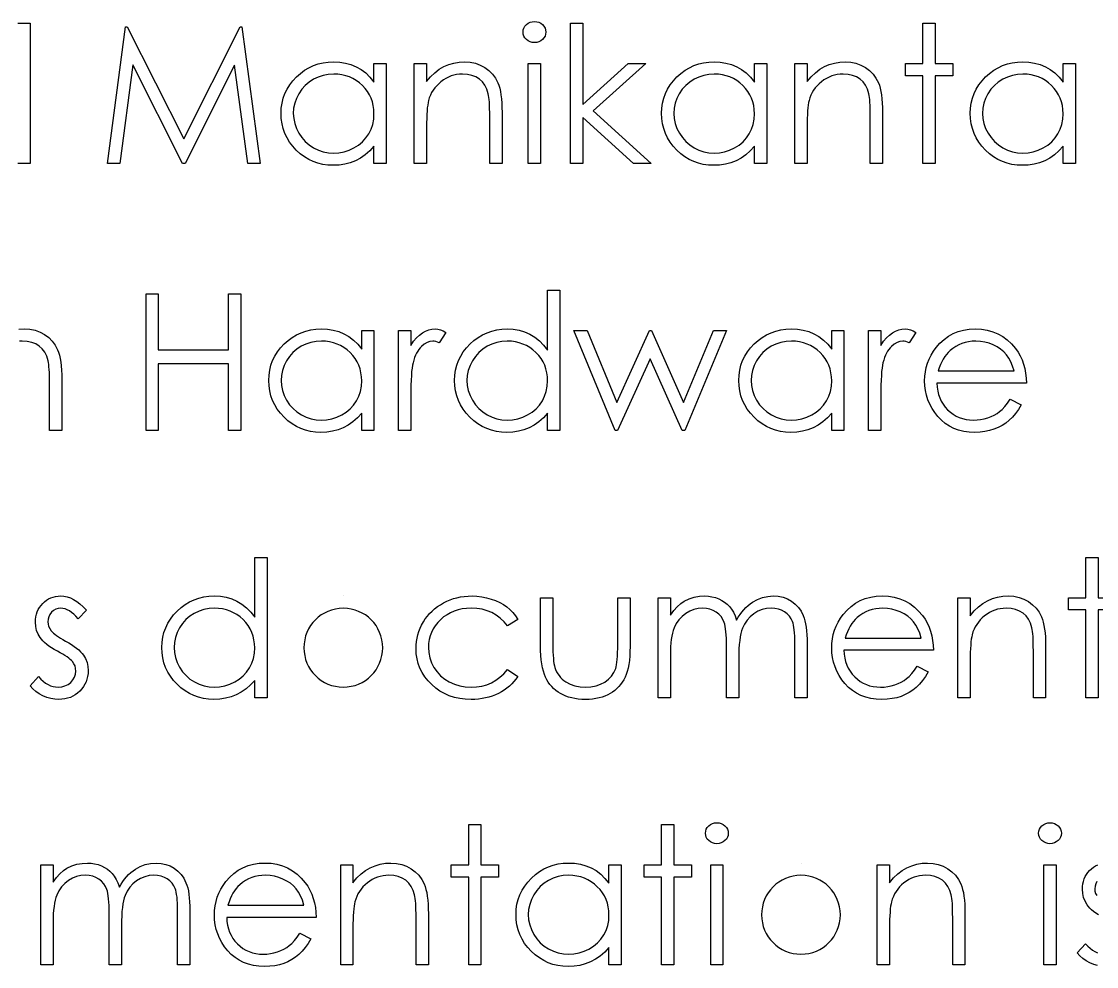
# Model space of a CAD drawing. Header units: millimetres. Extents: x -27 to 266, y -7 to 117.
# Drawn here: x 56.01 to 83.51, y 92.97 to 117.15 of the extents above; entities that cross this region are included whole.
import ezdxf

# ---------------------------------------------------------------- set-up
doc = ezdxf.new("R2010")
doc.units = ezdxf.units.MM

msp = doc.modelspace()

# ---------------------------------------------------------------- linework, layer by layer
at = {"color": 7, "linetype": 'Continuous'}
for p, q in [((64.241, 102.451), (64.241, 102.451)), ((75.953, 95.617), (75.953, 95.617))]:
    msp.add_line(p, q, dxfattribs=at)
at = {"color": 7, "linetype": 'Continuous', "flags": 128}
for points in [[(56.23, 117.105), (56.23, 113.515), (56.23, 113.515), (55.916, 113.515)], [(55.916, 117.105), (56.23, 117.105)], [(58.205, 113.515), (58.667, 117.015), (58.667, 117.015), (58.712, 117.015), (58.712, 117.015), (60.157, 114.143), (60.157, 114.143), (61.598, 117.015), (61.598, 117.015), (61.644, 117.015), (61.644, 117.015), (62.109, 113.515), (62.109, 113.515), (61.793, 113.515), (61.793, 113.515), (61.458, 116.033), (61.458, 116.033), (60.194, 113.515), (60.194, 113.515), (60.124, 113.515), (60.124, 113.515), (58.855, 116.039), (58.855, 116.039), (58.521, 113.515), (58.521, 113.515), (58.205, 113.515)], [(69.13, 117.149), (69.188, 117.145), (69.242, 117.13), (69.292, 117.105), (69.336, 117.07), (69.374, 117.029), (69.401, 116.983), (69.417, 116.933), (69.423, 116.879), (69.423, 116.879), (69.417, 116.826), (69.401, 116.777), (69.374, 116.732), (69.336, 116.69), (69.292, 116.656), (69.242, 116.631), (69.188, 116.616), (69.13, 116.611), (69.13, 116.611), (69.072, 116.616), (69.019, 116.631), (68.97, 116.656), (68.925, 116.69), (68.888, 116.732), (68.861, 116.777), (68.845, 116.826), (68.839, 116.879), (68.839, 116.879), (68.845, 116.933), (68.861, 116.983), (68.888, 117.029), (68.925, 117.07), (68.97, 117.105), (69.019, 117.13), (69.072, 117.145), (69.13, 117.149)], [(70.051, 117.105), (70.365, 117.105), (70.365, 117.105), (70.365, 115.029), (70.365, 115.029), (71.529, 116.072), (71.529, 116.072), (71.98, 116.072), (71.98, 116.072), (70.63, 114.861), (70.63, 114.861), (72.115, 113.515), (72.115, 113.515), (71.664, 113.515), (71.664, 113.515), (70.365, 114.693), (70.365, 114.693), (70.365, 113.515), (70.365, 113.515), (70.051, 113.515), (70.051, 113.515), (70.051, 117.105)], [(79.07, 117.105), (79.384, 117.105), (79.384, 117.105), (79.384, 116.072), (79.384, 116.072), (79.833, 116.072), (79.833, 116.072), (79.833, 115.758), (79.833, 115.758), (79.384, 115.758), (79.384, 115.758), (79.384, 113.515), (79.384, 113.515), (79.07, 113.515), (79.07, 113.515), (79.07, 115.758), (79.07, 115.758), (78.621, 115.758), (78.621, 115.758), (78.621, 116.072), (78.621, 116.072), (79.07, 116.072), (79.07, 116.072), (79.07, 117.105)], [(65.339, 116.072), (65.339, 113.515), (65.339, 113.515), (65.025, 113.515), (65.025, 113.515), (65.025, 113.957), (65.025, 113.957), (64.917, 113.839), (64.802, 113.738), (64.68, 113.654), (64.553, 113.587), (64.419, 113.536), (64.279, 113.499), (64.133, 113.477), (63.981, 113.47), (63.981, 113.47), (63.845, 113.476), (63.715, 113.494), (63.589, 113.525), (63.469, 113.567), (63.354, 113.621), (63.243, 113.688), (63.138, 113.767), (63.038, 113.858), (62.946, 113.957), (62.866, 114.062), (62.8, 114.172), (62.744, 114.287), (62.702, 114.408), (62.672, 114.534), (62.653, 114.665), (62.647, 114.801), (62.647, 114.801), (62.653, 114.934), (62.672, 115.063), (62.702, 115.186), (62.746, 115.305), (62.801, 115.419), (62.869, 115.528), (62.948, 115.632), (63.041, 115.731), (63.142, 115.821), (63.249, 115.9), (63.359, 115.967), (63.476, 116.021), (63.597, 116.063), (63.723, 116.094), (63.854, 116.111), (63.99, 116.117), (63.99, 116.117), (64.147, 116.11), (64.295, 116.087), (64.436, 116.047), (64.569, 115.993), (64.695, 115.922), (64.813, 115.833), (64.923, 115.725), (65.025, 115.599), (65.025, 115.599), (65.025, 116.072), (65.025, 116.072), (65.339, 116.072)], [(66.057, 116.072), (66.371, 116.072), (66.371, 116.072), (66.371, 115.611), (66.371, 115.611), (66.474, 115.735), (66.582, 115.84), (66.696, 115.927), (66.815, 115.997), (66.939, 116.049), (67.069, 116.087), (67.204, 116.11), (67.344, 116.117), (67.344, 116.117), (67.486, 116.108), (67.619, 116.082), (67.744, 116.036), (67.861, 115.973), (67.966, 115.894), (68.057, 115.803), (68.133, 115.699), (68.194, 115.583), (68.219, 115.518), (68.241, 115.444), (68.259, 115.362), (68.274, 115.27), (68.285, 115.171), (68.294, 115.063), (68.299, 114.946), (68.301, 114.821), (68.301, 114.821), (68.301, 113.515), (68.301, 113.515), (67.987, 113.515), (67.987, 113.515), (67.987, 114.718), (67.987, 114.718), (67.986, 114.822), (67.985, 114.918), (67.982, 115.004), (67.978, 115.082), (67.972, 115.15), (67.966, 115.209), (67.958, 115.259), (67.95, 115.3), (67.95, 115.3), (67.914, 115.418), (67.864, 115.52), (67.801, 115.606), (67.725, 115.677), (67.635, 115.732), (67.532, 115.772), (67.417, 115.796), (67.29, 115.803), (67.29, 115.803), (67.214, 115.8), (67.14, 115.791), (67.068, 115.776), (66.999, 115.755), (66.931, 115.727), (66.865, 115.694), (66.801, 115.654), (66.739, 115.608), (66.681, 115.558), (66.629, 115.505), (66.581, 115.449), (66.538, 115.39), (66.501, 115.329), (66.469, 115.264), (66.441, 115.196), (66.42, 115.126), (66.42, 115.126), (66.408, 115.074), (66.399, 115.012), (66.39, 114.942), (66.383, 114.86), (66.378, 114.77), (66.374, 114.67), (66.372, 114.559), (66.371, 114.44), (66.371, 114.44), (66.371, 113.515), (66.371, 113.515), (66.057, 113.515), (66.057, 113.515), (66.057, 116.072)], [(75.076, 116.072), (75.076, 113.515), (75.076, 113.515), (74.762, 113.515), (74.762, 113.515), (74.762, 113.957), (74.762, 113.957), (74.654, 113.839), (74.539, 113.738), (74.417, 113.654), (74.29, 113.587), (74.156, 113.536), (74.016, 113.499), (73.87, 113.477), (73.718, 113.47), (73.718, 113.47), (73.582, 113.476), (73.452, 113.494), (73.326, 113.525), (73.206, 113.567), (73.091, 113.621), (72.98, 113.688), (72.875, 113.767), (72.775, 113.858), (72.683, 113.957), (72.604, 114.062), (72.537, 114.172), (72.482, 114.287), (72.439, 114.408), (72.409, 114.534), (72.39, 114.665), (72.384, 114.801), (72.384, 114.801), (72.39, 114.934), (72.409, 115.063), (72.44, 115.186), (72.483, 115.305), (72.538, 115.419), (72.606, 115.528), (72.686, 115.632), (72.778, 115.731), (72.879, 115.821), (72.986, 115.9), (73.096, 115.967), (73.213, 116.021), (73.334, 116.063), (73.46, 116.094), (73.591, 116.111), (73.728, 116.117), (73.728, 116.117), (73.884, 116.11), (74.032, 116.087), (74.173, 116.047), (74.307, 115.993), (74.432, 115.922), (74.551, 115.833), (74.66, 115.725), (74.762, 115.599), (74.762, 115.599), (74.762, 116.072), (74.762, 116.072), (75.076, 116.072)], [(75.794, 116.072), (76.109, 116.072), (76.109, 116.072), (76.109, 115.611), (76.109, 115.611), (76.212, 115.735), (76.32, 115.84), (76.433, 115.927), (76.552, 115.997), (76.676, 116.049), (76.806, 116.087), (76.941, 116.11), (77.082, 116.117), (77.082, 116.117), (77.223, 116.108), (77.357, 116.082), (77.481, 116.036), (77.598, 115.973), (77.703, 115.894), (77.794, 115.803), (77.87, 115.699), (77.931, 115.583), (77.956, 115.518), (77.978, 115.444), (77.996, 115.362), (78.011, 115.27), (78.023, 115.171), (78.031, 115.063), (78.037, 114.946), (78.038, 114.821), (78.038, 114.821), (78.038, 113.515), (78.038, 113.515), (77.724, 113.515), (77.724, 113.515), (77.724, 114.718), (77.724, 114.718), (77.723, 114.822), (77.722, 114.918), (77.719, 115.004), (77.715, 115.082), (77.709, 115.15), (77.703, 115.209), (77.695, 115.259), (77.687, 115.3), (77.687, 115.3), (77.651, 115.418), (77.601, 115.52), (77.538, 115.606), (77.462, 115.677), (77.372, 115.732), (77.27, 115.772), (77.155, 115.796), (77.027, 115.803), (77.027, 115.803), (76.951, 115.8), (76.878, 115.791), (76.805, 115.776), (76.736, 115.755), (76.668, 115.727), (76.602, 115.694), (76.538, 115.654), (76.477, 115.608), (76.418, 115.558), (76.366, 115.505), (76.318, 115.449), (76.275, 115.39), (76.238, 115.329), (76.206, 115.264), (76.179, 115.196), (76.157, 115.126), (76.157, 115.126), (76.146, 115.074), (76.136, 115.012), (76.127, 114.942), (76.12, 114.86), (76.116, 114.77), (76.111, 114.67), (76.109, 114.559), (76.109, 114.44), (76.109, 114.44), (76.109, 113.515), (76.109, 113.515), (75.794, 113.515), (75.794, 113.515), (75.794, 116.072)], [(82.974, 116.072), (82.974, 113.515), (82.974, 113.515), (82.66, 113.515), (82.66, 113.515), (82.66, 113.957), (82.66, 113.957), (82.551, 113.839), (82.437, 113.738), (82.315, 113.654), (82.187, 113.587), (82.053, 113.536), (81.914, 113.499), (81.767, 113.477), (81.615, 113.47), (81.615, 113.47), (81.48, 113.476), (81.349, 113.494), (81.224, 113.525), (81.103, 113.567), (80.988, 113.621), (80.878, 113.688), (80.772, 113.767), (80.672, 113.858), (80.58, 113.957), (80.501, 114.062), (80.434, 114.172), (80.379, 114.287), (80.336, 114.408), (80.306, 114.534), (80.288, 114.665), (80.282, 114.801), (80.282, 114.801), (80.288, 114.934), (80.306, 115.063), (80.337, 115.186), (80.38, 115.305), (80.436, 115.419), (80.503, 115.528), (80.583, 115.632), (80.676, 115.731), (80.777, 115.821), (80.883, 115.9), (80.994, 115.967), (81.11, 116.021), (81.232, 116.063), (81.358, 116.094), (81.489, 116.111), (81.625, 116.117), (81.625, 116.117), (81.781, 116.11), (81.93, 116.087), (82.071, 116.047), (82.204, 115.993), (82.33, 115.922), (82.448, 115.833), (82.557, 115.725), (82.66, 115.599), (82.66, 115.599), (82.66, 116.072), (82.66, 116.072), (82.974, 116.072)], [(63.995, 115.803), (63.857, 115.795), (63.725, 115.77), (63.599, 115.729), (63.478, 115.671), (63.366, 115.599), (63.265, 115.513), (63.177, 115.414), (63.101, 115.301), (63.04, 115.181), (62.996, 115.056), (62.969, 114.928), (62.961, 114.797), (62.961, 114.797), (62.97, 114.667), (62.996, 114.539), (63.04, 114.414), (63.102, 114.292), (63.179, 114.179), (63.267, 114.079), (63.368, 113.992), (63.481, 113.918), (63.603, 113.859), (63.728, 113.818), (63.858, 113.792), (63.992, 113.784), (63.992, 113.784), (64.128, 113.792), (64.26, 113.817), (64.389, 113.858), (64.513, 113.917), (64.629, 113.989), (64.731, 114.073), (64.818, 114.169), (64.892, 114.276), (64.95, 114.393), (64.992, 114.518), (65.017, 114.649), (65.025, 114.788), (65.025, 114.788), (65.02, 114.894), (65.006, 114.996), (64.983, 115.093), (64.951, 115.186), (64.909, 115.274), (64.858, 115.358), (64.797, 115.437), (64.727, 115.512), (64.651, 115.58), (64.57, 115.64), (64.485, 115.69), (64.396, 115.73), (64.302, 115.763), (64.203, 115.785), (64.101, 115.799), (63.995, 115.803)], [(68.974, 116.072), (69.288, 116.072), (69.288, 116.072), (69.288, 113.515), (69.288, 113.515), (68.974, 113.515), (68.974, 113.515), (68.974, 116.072)], [(73.732, 115.803), (73.594, 115.795), (73.462, 115.77), (73.336, 115.729), (73.215, 115.671), (73.103, 115.599), (73.003, 115.513), (72.914, 115.414), (72.838, 115.301), (72.777, 115.181), (72.733, 115.056), (72.707, 114.928), (72.698, 114.797), (72.698, 114.797), (72.707, 114.667), (72.733, 114.539), (72.777, 114.414), (72.839, 114.292), (72.916, 114.179), (73.005, 114.079), (73.106, 113.992), (73.218, 113.918), (73.34, 113.859), (73.465, 113.818), (73.595, 113.792), (73.729, 113.784), (73.729, 113.784), (73.865, 113.792), (73.997, 113.817), (74.126, 113.858), (74.251, 113.917), (74.366, 113.989), (74.469, 114.073), (74.556, 114.169), (74.629, 114.276), (74.687, 114.393), (74.729, 114.518), (74.754, 114.649), (74.762, 114.788), (74.762, 114.788), (74.757, 114.894), (74.743, 114.996), (74.72, 115.093), (74.688, 115.186), (74.646, 115.274), (74.595, 115.358), (74.534, 115.437), (74.464, 115.512), (74.388, 115.58), (74.307, 115.64), (74.222, 115.69), (74.133, 115.73), (74.039, 115.763), (73.941, 115.785), (73.838, 115.799), (73.732, 115.803)], [(81.629, 115.803), (81.492, 115.795), (81.36, 115.77), (81.234, 115.729), (81.112, 115.671), (81, 115.599), (80.9, 115.513), (80.812, 115.414), (80.735, 115.301), (80.674, 115.181), (80.631, 115.056), (80.604, 114.928), (80.596, 114.797), (80.596, 114.797), (80.605, 114.667), (80.631, 114.539), (80.675, 114.414), (80.737, 114.292), (80.814, 114.179), (80.902, 114.079), (81.003, 113.992), (81.116, 113.918), (81.237, 113.859), (81.363, 113.818), (81.492, 113.792), (81.626, 113.784), (81.626, 113.784), (81.762, 113.792), (81.895, 113.817), (82.023, 113.858), (82.148, 113.917), (82.264, 113.989), (82.366, 114.073), (82.453, 114.169), (82.527, 114.276), (82.585, 114.393), (82.627, 114.518), (82.651, 114.649), (82.66, 114.788), (82.66, 114.788), (82.655, 114.894), (82.641, 114.996), (82.618, 115.093), (82.585, 115.186), (82.543, 115.274), (82.492, 115.358), (82.432, 115.437), (82.362, 115.512), (82.285, 115.58), (82.205, 115.64), (82.119, 115.69), (82.03, 115.73), (81.936, 115.763), (81.838, 115.785), (81.736, 115.799), (81.629, 115.803)], [(59.192, 110.181), (59.506, 110.181), (59.506, 110.181), (59.506, 108.746), (59.506, 108.746), (61.301, 108.746), (61.301, 108.746), (61.301, 110.181), (61.301, 110.181), (61.615, 110.181), (61.615, 110.181), (61.615, 106.681), (61.615, 106.681), (61.301, 106.681), (61.301, 106.681), (61.301, 108.387), (61.301, 108.387), (59.506, 108.387), (59.506, 108.387), (59.506, 106.681), (59.506, 106.681), (59.192, 106.681), (59.192, 106.681), (59.192, 110.181)], [(69.782, 110.271), (69.782, 106.681), (69.782, 106.681), (69.467, 106.681), (69.467, 106.681), (69.467, 107.124), (69.467, 107.124), (69.359, 107.006), (69.245, 106.905), (69.123, 106.821), (68.995, 106.754), (68.861, 106.703), (68.721, 106.666), (68.575, 106.644), (68.423, 106.637), (68.423, 106.637), (68.288, 106.643), (68.157, 106.661), (68.032, 106.691), (67.911, 106.733), (67.796, 106.788), (67.685, 106.855), (67.58, 106.933), (67.48, 107.024), (67.388, 107.124), (67.309, 107.228), (67.242, 107.338), (67.187, 107.454), (67.144, 107.575), (67.114, 107.7), (67.096, 107.831), (67.089, 107.967), (67.089, 107.967), (67.096, 108.101), (67.114, 108.23), (67.145, 108.353), (67.188, 108.472), (67.244, 108.586), (67.311, 108.694), (67.391, 108.799), (67.483, 108.898), (67.584, 108.988), (67.691, 109.067), (67.802, 109.133), (67.918, 109.187), (68.039, 109.23), (68.166, 109.26), (68.297, 109.278), (68.433, 109.284), (68.433, 109.284), (68.589, 109.276), (68.738, 109.25), (68.879, 109.208), (69.012, 109.149), (69.137, 109.073), (69.256, 108.98), (69.365, 108.87), (69.467, 108.744), (69.467, 108.744), (69.467, 110.271), (69.467, 110.271), (69.782, 110.271)], [(55.941, 109.276), (56.082, 109.284), (56.082, 109.284), (56.223, 109.275), (56.357, 109.248), (56.481, 109.203), (56.598, 109.14), (56.703, 109.061), (56.794, 108.97), (56.87, 108.866), (56.931, 108.75), (56.956, 108.685), (56.978, 108.61), (56.996, 108.528), (57.011, 108.437), (57.023, 108.338), (57.031, 108.23), (57.037, 108.112), (57.038, 107.988), (57.038, 107.988), (57.038, 106.681), (57.038, 106.681), (56.724, 106.681), (56.724, 106.681), (56.724, 107.885), (56.724, 107.885), (56.723, 107.989), (56.722, 108.084), (56.719, 108.171), (56.715, 108.248), (56.709, 108.316), (56.703, 108.375), (56.695, 108.426), (56.687, 108.467), (56.687, 108.467), (56.651, 108.584), (56.601, 108.687), (56.538, 108.773), (56.462, 108.844), (56.372, 108.899), (56.27, 108.938), (56.155, 108.962), (56.027, 108.97), (56.027, 108.97), (55.951, 108.967)], [(65.025, 109.239), (65.025, 106.681), (65.025, 106.681), (64.711, 106.681), (64.711, 106.681), (64.711, 107.124), (64.711, 107.124), (64.602, 107.006), (64.488, 106.905), (64.366, 106.821), (64.239, 106.754), (64.105, 106.703), (63.965, 106.666), (63.819, 106.644), (63.666, 106.637), (63.666, 106.637), (63.531, 106.643), (63.401, 106.661), (63.275, 106.691), (63.155, 106.733), (63.04, 106.788), (62.929, 106.855), (62.824, 106.933), (62.723, 107.024), (62.632, 107.124), (62.552, 107.228), (62.486, 107.338), (62.43, 107.454), (62.388, 107.575), (62.357, 107.7), (62.339, 107.831), (62.333, 107.967), (62.333, 107.967), (62.339, 108.101), (62.357, 108.23), (62.388, 108.353), (62.432, 108.472), (62.487, 108.586), (62.554, 108.694), (62.634, 108.799), (62.727, 108.898), (62.828, 108.988), (62.934, 109.067), (63.045, 109.133), (63.162, 109.187), (63.283, 109.23), (63.409, 109.26), (63.54, 109.278), (63.676, 109.284), (63.676, 109.284), (63.833, 109.276), (63.981, 109.253), (64.122, 109.214), (64.255, 109.16), (64.381, 109.089), (64.499, 108.999), (64.609, 108.892), (64.711, 108.766), (64.711, 108.766), (64.711, 109.239), (64.711, 109.239), (65.025, 109.239)], [(65.653, 109.239), (65.967, 109.239), (65.967, 109.239), (65.967, 108.863), (65.967, 108.863), (66.039, 108.966), (66.113, 109.055), (66.188, 109.127), (66.265, 109.184), (66.344, 109.228), (66.425, 109.259), (66.507, 109.278), (66.591, 109.284), (66.591, 109.284), (66.657, 109.278), (66.724, 109.262), (66.793, 109.235), (66.865, 109.196), (66.865, 109.196), (66.692, 108.924), (66.692, 108.924), (66.647, 108.944), (66.605, 108.959), (66.566, 108.967), (66.532, 108.97), (66.532, 108.97), (66.457, 108.962), (66.383, 108.936), (66.31, 108.894), (66.239, 108.835), (66.204, 108.8), (66.172, 108.759), (66.143, 108.714), (66.115, 108.664), (66.089, 108.61), (66.065, 108.551), (66.043, 108.487), (66.024, 108.419), (66.024, 108.419), (66.01, 108.358), (65.999, 108.283), (65.989, 108.194), (65.982, 108.091), (65.975, 107.974), (65.971, 107.844), (65.968, 107.699), (65.967, 107.541), (65.967, 107.541), (65.967, 106.681), (65.967, 106.681), (65.653, 106.681), (65.653, 106.681), (65.653, 109.239)], [(70.141, 109.239), (70.478, 109.239), (70.478, 109.239), (71.24, 107.399), (71.24, 107.399), (72.075, 109.239), (72.075, 109.239), (72.128, 109.239), (72.128, 109.239), (72.945, 107.399), (72.945, 107.399), (73.714, 109.239), (73.714, 109.239), (74.044, 109.239), (74.044, 109.239), (72.975, 106.681), (72.975, 106.681), (72.91, 106.681), (72.91, 106.681), (72.092, 108.521), (72.092, 108.521), (71.258, 106.681), (71.258, 106.681), (71.2, 106.681), (71.2, 106.681), (70.141, 109.239)], [(77.051, 109.239), (77.051, 106.681), (77.051, 106.681), (76.737, 106.681), (76.737, 106.681), (76.737, 107.124), (76.737, 107.124), (76.628, 107.006), (76.514, 106.905), (76.392, 106.821), (76.264, 106.754), (76.13, 106.703), (75.991, 106.666), (75.844, 106.644), (75.692, 106.637), (75.692, 106.637), (75.557, 106.643), (75.426, 106.661), (75.301, 106.691), (75.18, 106.733), (75.065, 106.788), (74.954, 106.855), (74.849, 106.933), (74.749, 107.024), (74.657, 107.124), (74.578, 107.228), (74.511, 107.338), (74.456, 107.454), (74.413, 107.575), (74.383, 107.7), (74.365, 107.831), (74.359, 107.967), (74.359, 107.967), (74.365, 108.101), (74.383, 108.23), (74.414, 108.353), (74.457, 108.472), (74.513, 108.586), (74.58, 108.694), (74.66, 108.799), (74.753, 108.898), (74.854, 108.988), (74.96, 109.067), (75.071, 109.133), (75.187, 109.187), (75.309, 109.23), (75.435, 109.26), (75.566, 109.278), (75.702, 109.284), (75.702, 109.284), (75.858, 109.276), (76.007, 109.253), (76.148, 109.214), (76.281, 109.16), (76.406, 109.089), (76.525, 108.999), (76.634, 108.892), (76.737, 108.766), (76.737, 108.766), (76.737, 109.239), (76.737, 109.239), (77.051, 109.239)], [(77.679, 109.239), (77.993, 109.239), (77.993, 109.239), (77.993, 108.863), (77.993, 108.863), (78.065, 108.966), (78.138, 109.055), (78.213, 109.127), (78.29, 109.184), (78.37, 109.228), (78.451, 109.259), (78.533, 109.278), (78.617, 109.284), (78.617, 109.284), (78.682, 109.278), (78.75, 109.262), (78.819, 109.235), (78.891, 109.196), (78.891, 109.196), (78.718, 108.924), (78.718, 108.924), (78.673, 108.944), (78.63, 108.959), (78.592, 108.967), (78.558, 108.97), (78.558, 108.97), (78.483, 108.962), (78.408, 108.936), (78.336, 108.894), (78.264, 108.835), (78.23, 108.8), (78.198, 108.759), (78.168, 108.714), (78.14, 108.664), (78.114, 108.61), (78.091, 108.551), (78.069, 108.487), (78.049, 108.419), (78.049, 108.419), (78.036, 108.358), (78.025, 108.283), (78.015, 108.194), (78.007, 108.091), (78.001, 107.974), (77.997, 107.844), (77.994, 107.699), (77.993, 107.541), (77.993, 107.541), (77.993, 106.681), (77.993, 106.681), (77.679, 106.681), (77.679, 106.681), (77.679, 109.239)], [(81.304, 107.489), (81.583, 107.343), (81.583, 107.343), (81.514, 107.226), (81.441, 107.12), (81.362, 107.026), (81.278, 106.945), (81.189, 106.874), (81.095, 106.813), (80.995, 106.759), (80.889, 106.715), (80.778, 106.681), (80.659, 106.656), (80.534, 106.642), (80.401, 106.637), (80.401, 106.637), (80.254, 106.643), (80.115, 106.662), (79.985, 106.693), (79.862, 106.738), (79.749, 106.794), (79.643, 106.864), (79.545, 106.946), (79.456, 107.04), (79.376, 107.143), (79.306, 107.249), (79.248, 107.358), (79.2, 107.471), (79.163, 107.587), (79.136, 107.705), (79.121, 107.828), (79.115, 107.953), (79.115, 107.953), (79.12, 108.071), (79.133, 108.186), (79.156, 108.298), (79.189, 108.406), (79.23, 108.511), (79.28, 108.613), (79.341, 108.712), (79.409, 108.807), (79.409, 108.807), (79.507, 108.919), (79.612, 109.016), (79.725, 109.098), (79.846, 109.165), (79.975, 109.217), (80.112, 109.255), (80.256, 109.276), (80.409, 109.284), (80.409, 109.284), (80.566, 109.276), (80.716, 109.252), (80.857, 109.213), (80.989, 109.159), (81.114, 109.088), (81.23, 109.001), (81.339, 108.898), (81.439, 108.781), (81.439, 108.781), (81.504, 108.689), (81.559, 108.592), (81.607, 108.489), (81.645, 108.381), (81.676, 108.267), (81.699, 108.148), (81.712, 108.023), (81.717, 107.893), (81.717, 107.893), (79.429, 107.893), (79.429, 107.893), (79.435, 107.792), (79.449, 107.695), (79.472, 107.603), (79.503, 107.517), (79.541, 107.434), (79.587, 107.357), (79.641, 107.284), (79.704, 107.215), (79.773, 107.153), (79.845, 107.099), (79.921, 107.054), (80.002, 107.017), (80.086, 106.988), (80.174, 106.968), (80.266, 106.955), (80.362, 106.951), (80.362, 106.951), (80.456, 106.954), (80.548, 106.965), (80.639, 106.984), (80.729, 107.01), (80.815, 107.043), (80.894, 107.08), (80.967, 107.122), (81.032, 107.169), (81.096, 107.226), (81.163, 107.299), (81.232, 107.386), (81.304, 107.489)], [(63.68, 108.97), (63.543, 108.962), (63.411, 108.937), (63.285, 108.896), (63.164, 108.838), (63.052, 108.766), (62.951, 108.68), (62.863, 108.581), (62.787, 108.468), (62.726, 108.347), (62.682, 108.223), (62.655, 108.095), (62.647, 107.964), (62.647, 107.964), (62.656, 107.833), (62.682, 107.706), (62.726, 107.581), (62.788, 107.459), (62.865, 107.345), (62.953, 107.245), (63.054, 107.158), (63.167, 107.085), (63.289, 107.026), (63.414, 106.984), (63.544, 106.959), (63.678, 106.951), (63.678, 106.951), (63.814, 106.959), (63.946, 106.984), (64.074, 107.025), (64.199, 107.083), (64.315, 107.155), (64.417, 107.24), (64.504, 107.336), (64.578, 107.443), (64.636, 107.56), (64.678, 107.685), (64.703, 107.816), (64.711, 107.955), (64.711, 107.955), (64.706, 108.061), (64.692, 108.162), (64.669, 108.26), (64.637, 108.352), (64.595, 108.441), (64.544, 108.525), (64.483, 108.604), (64.413, 108.679), (64.337, 108.747), (64.256, 108.807), (64.171, 108.856), (64.081, 108.897), (63.988, 108.929), (63.889, 108.952), (63.787, 108.966), (63.68, 108.97)], [(68.437, 108.97), (68.299, 108.962), (68.168, 108.937), (68.041, 108.896), (67.92, 108.838), (67.808, 108.766), (67.708, 108.68), (67.619, 108.581), (67.543, 108.468), (67.482, 108.347), (67.438, 108.223), (67.412, 108.095), (67.403, 107.964), (67.403, 107.964), (67.413, 107.833), (67.438, 107.706), (67.483, 107.581), (67.544, 107.459), (67.621, 107.345), (67.71, 107.245), (67.811, 107.158), (67.924, 107.085), (68.045, 107.026), (68.17, 106.984), (68.3, 106.959), (68.434, 106.951), (68.434, 106.951), (68.57, 106.959), (68.703, 106.984), (68.831, 107.025), (68.956, 107.083), (69.071, 107.155), (69.174, 107.24), (69.261, 107.336), (69.334, 107.443), (69.392, 107.56), (69.435, 107.685), (69.459, 107.816), (69.467, 107.955), (69.467, 107.955), (69.463, 108.061), (69.449, 108.162), (69.425, 108.26), (69.393, 108.352), (69.351, 108.441), (69.3, 108.525), (69.24, 108.604), (69.17, 108.679), (69.093, 108.747), (69.012, 108.807), (68.927, 108.856), (68.838, 108.897), (68.744, 108.929), (68.646, 108.952), (68.543, 108.966), (68.437, 108.97)], [(75.706, 108.97), (75.569, 108.962), (75.437, 108.937), (75.311, 108.896), (75.189, 108.838), (75.077, 108.766), (74.977, 108.68), (74.889, 108.581), (74.812, 108.468), (74.751, 108.347), (74.708, 108.223), (74.681, 108.095), (74.673, 107.964), (74.673, 107.964), (74.682, 107.833), (74.708, 107.706), (74.752, 107.581), (74.814, 107.459), (74.891, 107.345), (74.979, 107.245), (75.08, 107.158), (75.193, 107.085), (75.314, 107.026), (75.44, 106.984), (75.569, 106.959), (75.703, 106.951), (75.703, 106.951), (75.839, 106.959), (75.972, 106.984), (76.1, 107.025), (76.225, 107.083), (76.341, 107.155), (76.443, 107.24), (76.53, 107.336), (76.604, 107.443), (76.662, 107.56), (76.704, 107.685), (76.728, 107.816), (76.737, 107.955), (76.737, 107.955), (76.732, 108.061), (76.718, 108.162), (76.695, 108.26), (76.662, 108.352), (76.62, 108.441), (76.569, 108.525), (76.509, 108.604), (76.439, 108.679), (76.362, 108.747), (76.282, 108.807), (76.196, 108.856), (76.107, 108.897), (76.013, 108.929), (75.915, 108.952), (75.813, 108.966), (75.706, 108.97)], [(81.403, 108.207), (81.366, 108.331), (81.321, 108.442), (81.268, 108.539), (81.208, 108.624), (81.139, 108.698), (81.059, 108.765), (80.969, 108.823), (80.869, 108.875), (80.763, 108.917), (80.652, 108.946), (80.54, 108.964), (80.425, 108.97), (80.425, 108.97), (80.331, 108.966), (80.24, 108.955), (80.153, 108.936), (80.069, 108.91), (79.988, 108.876), (79.911, 108.835), (79.837, 108.786), (79.766, 108.73), (79.766, 108.73), (79.717, 108.684), (79.672, 108.632), (79.629, 108.575), (79.59, 108.513), (79.553, 108.444), (79.519, 108.37), (79.489, 108.292), (79.462, 108.207), (79.462, 108.207), (81.403, 108.207)], [(62.288, 103.438), (62.288, 99.848), (62.288, 99.848), (61.974, 99.848), (61.974, 99.848), (61.974, 100.291), (61.974, 100.291), (61.865, 100.173), (61.751, 100.072), (61.629, 99.988), (61.501, 99.92), (61.367, 99.869), (61.228, 99.833), (61.081, 99.81), (60.929, 99.803), (60.929, 99.803), (60.794, 99.81), (60.664, 99.828), (60.538, 99.858), (60.417, 99.9), (60.302, 99.955), (60.192, 100.021), (60.086, 100.1), (59.986, 100.191), (59.894, 100.291), (59.815, 100.395), (59.749, 100.505), (59.693, 100.621), (59.65, 100.741), (59.62, 100.867), (59.602, 100.998), (59.596, 101.134), (59.596, 101.134), (59.602, 101.267), (59.62, 101.396), (59.651, 101.52), (59.695, 101.639), (59.75, 101.752), (59.817, 101.861), (59.897, 101.966), (59.99, 102.064), (60.091, 102.155), (60.197, 102.233), (60.308, 102.3), (60.424, 102.354), (60.546, 102.397), (60.672, 102.427), (60.803, 102.444), (60.939, 102.451), (60.939, 102.451), (61.095, 102.442), (61.244, 102.417), (61.385, 102.374), (61.518, 102.315), (61.644, 102.24), (61.762, 102.147), (61.872, 102.037), (61.974, 101.911), (61.974, 101.911), (61.974, 103.438), (61.974, 103.438), (62.288, 103.438)], [(83.243, 103.438), (83.557, 103.438), (83.557, 103.438), (83.557, 102.406), (83.557, 102.406), (84.006, 102.406), (84.006, 102.406), (84.006, 102.092), (84.006, 102.092), (83.557, 102.092), (83.557, 102.092), (83.557, 99.848), (83.557, 99.848), (83.243, 99.848), (83.243, 99.848), (83.243, 102.092), (83.243, 102.092), (82.794, 102.092), (82.794, 102.092), (82.794, 102.406), (82.794, 102.406), (83.243, 102.406), (83.243, 102.406), (83.243, 103.438)], [(57.666, 102.087), (57.453, 101.867), (57.453, 101.867), (57.397, 101.93), (57.341, 101.985), (57.285, 102.031), (57.23, 102.069), (57.175, 102.099), (57.12, 102.12), (57.065, 102.132), (57.011, 102.137), (57.011, 102.137), (56.945, 102.13), (56.884, 102.111), (56.828, 102.078), (56.776, 102.033), (56.734, 101.979), (56.704, 101.921), (56.685, 101.859), (56.679, 101.792), (56.679, 101.792), (56.685, 101.732), (56.701, 101.674), (56.728, 101.616), (56.766, 101.56), (56.766, 101.56), (56.791, 101.532), (56.821, 101.502), (56.858, 101.471), (56.901, 101.438), (56.95, 101.405), (57.004, 101.37), (57.065, 101.334), (57.131, 101.297), (57.131, 101.297), (57.213, 101.25), (57.287, 101.205), (57.355, 101.159), (57.416, 101.114), (57.47, 101.069), (57.518, 101.025), (57.558, 100.981), (57.592, 100.938), (57.592, 100.938), (57.644, 100.847), (57.682, 100.751), (57.703, 100.65), (57.711, 100.542), (57.711, 100.542), (57.708, 100.467), (57.698, 100.394), (57.681, 100.323), (57.658, 100.257), (57.627, 100.192), (57.59, 100.131), (57.547, 100.073), (57.497, 100.018), (57.441, 99.967), (57.383, 99.924), (57.321, 99.887), (57.256, 99.857), (57.187, 99.833), (57.115, 99.817), (57.04, 99.807), (56.962, 99.803), (56.962, 99.803), (56.856, 99.809), (56.753, 99.826), (56.652, 99.855), (56.553, 99.895), (56.46, 99.946), (56.375, 100.005), (56.298, 100.073), (56.23, 100.15), (56.23, 100.15), (56.439, 100.387), (56.439, 100.387), (56.499, 100.323), (56.56, 100.269), (56.622, 100.223), (56.685, 100.185), (56.748, 100.155), (56.814, 100.134), (56.879, 100.122), (56.945, 100.117), (56.945, 100.117), (57.036, 100.125), (57.119, 100.148), (57.196, 100.186), (57.265, 100.24), (57.323, 100.304), (57.364, 100.374), (57.389, 100.448), (57.397, 100.529), (57.397, 100.529), (57.391, 100.596), (57.375, 100.659), (57.349, 100.718), (57.311, 100.773), (57.311, 100.773), (57.286, 100.8), (57.255, 100.828), (57.216, 100.859), (57.171, 100.891), (57.119, 100.925), (57.06, 100.96), (56.995, 100.997), (56.923, 101.037), (56.923, 101.037), (56.845, 101.081), (56.774, 101.125), (56.709, 101.169), (56.65, 101.213), (56.598, 101.256), (56.554, 101.299), (56.514, 101.343), (56.482, 101.386), (56.482, 101.386), (56.431, 101.475), (56.394, 101.571), (56.372, 101.672), (56.365, 101.78), (56.365, 101.78), (56.368, 101.851), (56.376, 101.918), (56.391, 101.982), (56.41, 102.044), (56.436, 102.102), (56.468, 102.158), (56.505, 102.21), (56.548, 102.259), (56.596, 102.304), (56.646, 102.343), (56.699, 102.376), (56.755, 102.403), (56.815, 102.424), (56.877, 102.439), (56.943, 102.448), (57.011, 102.451), (57.011, 102.451), (57.093, 102.445), (57.174, 102.428), (57.256, 102.4), (57.338, 102.36), (57.419, 102.308), (57.501, 102.246), (57.584, 102.172), (57.666, 102.087)], [(68.705, 101.851), (68.442, 101.688), (68.442, 101.688), (68.353, 101.793), (68.255, 101.884), (68.151, 101.961), (68.039, 102.024), (67.918, 102.073), (67.79, 102.109), (67.654, 102.13), (67.511, 102.137), (67.511, 102.137), (67.396, 102.132), (67.285, 102.118), (67.18, 102.095), (67.079, 102.064), (66.984, 102.022), (66.894, 101.972), (66.808, 101.913), (66.728, 101.844), (66.655, 101.769), (66.591, 101.69), (66.538, 101.607), (66.494, 101.52), (66.46, 101.43), (66.436, 101.335), (66.421, 101.236), (66.416, 101.134), (66.416, 101.134), (66.425, 101), (66.452, 100.87), (66.497, 100.744), (66.559, 100.622), (66.638, 100.509), (66.73, 100.409), (66.834, 100.323), (66.953, 100.25), (67.082, 100.192), (67.218, 100.15), (67.361, 100.126), (67.513, 100.117), (67.513, 100.117), (67.652, 100.124), (67.784, 100.145), (67.91, 100.18), (68.029, 100.23), (68.142, 100.293), (68.248, 100.37), (68.348, 100.461), (68.442, 100.566), (68.442, 100.566), (68.705, 100.394), (68.705, 100.394), (68.657, 100.326), (68.605, 100.261), (68.549, 100.201), (68.489, 100.145), (68.426, 100.092), (68.358, 100.044), (68.287, 99.999), (68.212, 99.958), (68.133, 99.922), (68.052, 99.89), (67.968, 99.864), (67.882, 99.842), (67.793, 99.825), (67.7, 99.813), (67.605, 99.805), (67.508, 99.803), (67.508, 99.803), (67.359, 99.809), (67.218, 99.827), (67.082, 99.857), (66.953, 99.898), (66.831, 99.951), (66.714, 100.016), (66.605, 100.094), (66.502, 100.183), (66.408, 100.28), (66.327, 100.383), (66.258, 100.49), (66.202, 100.603), (66.158, 100.722), (66.127, 100.844), (66.108, 100.973), (66.102, 101.106), (66.102, 101.106), (66.105, 101.196), (66.114, 101.285), (66.128, 101.373), (66.149, 101.459), (66.175, 101.543), (66.207, 101.625), (66.245, 101.706), (66.289, 101.785), (66.338, 101.862), (66.391, 101.933), (66.448, 102.001), (66.511, 102.064), (66.577, 102.123), (66.648, 102.178), (66.723, 102.228), (66.803, 102.275), (66.885, 102.316), (66.971, 102.352), (67.058, 102.382), (67.149, 102.407), (67.241, 102.426), (67.336, 102.439), (67.434, 102.448), (67.534, 102.451), (67.534, 102.451), (67.659, 102.446), (67.783, 102.431), (67.905, 102.407), (68.024, 102.373), (68.137, 102.331), (68.243, 102.283), (68.338, 102.229), (68.425, 102.17), (68.504, 102.103), (68.577, 102.028), (68.644, 101.944), (68.705, 101.851)], [(69.288, 102.406), (69.602, 102.406), (69.602, 102.406), (69.602, 101.22), (69.602, 101.22), (69.603, 101.115), (69.605, 101.02), (69.609, 100.932), (69.615, 100.853), (69.622, 100.783), (69.63, 100.72), (69.64, 100.667), (69.652, 100.621), (69.652, 100.621), (69.673, 100.565), (69.697, 100.511), (69.727, 100.46), (69.76, 100.413), (69.798, 100.368), (69.84, 100.326), (69.885, 100.288), (69.936, 100.253), (70.046, 100.194), (70.167, 100.151), (70.297, 100.126), (70.437, 100.117), (70.437, 100.117), (70.577, 100.126), (70.706, 100.15), (70.824, 100.192), (70.931, 100.249), (71.024, 100.32), (71.102, 100.402), (71.164, 100.494), (71.21, 100.596), (71.21, 100.596), (71.222, 100.638), (71.233, 100.69), (71.242, 100.753), (71.25, 100.825), (71.255, 100.909), (71.259, 101.002), (71.262, 101.106), (71.262, 101.22), (71.262, 101.22), (71.262, 102.406), (71.262, 102.406), (71.576, 102.406), (71.576, 102.406), (71.576, 101.161), (71.576, 101.161), (71.574, 101.034), (71.569, 100.915), (71.559, 100.803), (71.545, 100.701), (71.527, 100.605), (71.506, 100.519), (71.48, 100.441), (71.45, 100.37), (71.417, 100.305), (71.379, 100.244), (71.337, 100.187), (71.293, 100.133), (71.243, 100.082), (71.189, 100.036), (71.132, 99.993), (71.07, 99.953), (71.005, 99.918), (70.936, 99.887), (70.862, 99.862), (70.785, 99.841), (70.703, 99.824), (70.617, 99.812), (70.528, 99.805), (70.434, 99.803), (70.434, 99.803), (70.341, 99.805), (70.251, 99.812), (70.166, 99.824), (70.084, 99.841), (70.006, 99.862), (69.932, 99.887), (69.862, 99.918), (69.796, 99.953), (69.735, 99.993), (69.676, 100.036), (69.622, 100.083), (69.573, 100.133), (69.527, 100.188), (69.486, 100.246), (69.448, 100.308), (69.414, 100.373), (69.385, 100.445), (69.359, 100.525), (69.337, 100.614), (69.32, 100.711), (69.306, 100.816), (69.296, 100.93), (69.29, 101.053), (69.288, 101.184), (69.288, 101.184), (69.288, 102.406)], [(72.294, 102.406), (72.609, 102.406), (72.609, 102.406), (72.609, 101.961), (72.609, 101.961), (72.695, 102.076), (72.784, 102.174), (72.873, 102.256), (72.963, 102.321), (72.963, 102.321), (73.09, 102.378), (73.221, 102.418), (73.354, 102.442), (73.491, 102.451), (73.491, 102.451), (73.583, 102.446), (73.673, 102.432), (73.76, 102.409), (73.845, 102.377), (73.926, 102.337), (73.998, 102.292), (74.063, 102.24), (74.12, 102.181), (74.171, 102.114), (74.22, 102.034), (74.264, 101.94), (74.305, 101.833), (74.305, 101.833), (74.347, 101.907), (74.391, 101.975), (74.439, 102.04), (74.489, 102.099), (74.542, 102.155), (74.596, 102.205), (74.654, 102.252), (74.714, 102.293), (74.839, 102.362), (74.969, 102.411), (75.103, 102.441), (75.243, 102.451), (75.243, 102.451), (75.371, 102.442), (75.492, 102.418), (75.604, 102.376), (75.71, 102.317), (75.804, 102.245), (75.886, 102.158), (75.955, 102.059), (76.01, 101.947), (76.033, 101.883), (76.053, 101.813), (76.07, 101.735), (76.084, 101.649), (76.094, 101.557), (76.102, 101.457), (76.107, 101.349), (76.109, 101.234), (76.109, 101.234), (76.109, 99.848), (76.109, 99.848), (75.794, 99.848), (75.794, 99.848), (75.794, 101.235), (75.794, 101.235), (75.794, 101.333), (75.791, 101.424), (75.786, 101.506), (75.78, 101.58), (75.771, 101.646), (75.761, 101.704), (75.749, 101.754), (75.735, 101.797), (75.7, 101.869), (75.654, 101.935), (75.598, 101.993), (75.531, 102.043), (75.456, 102.084), (75.374, 102.113), (75.285, 102.131), (75.188, 102.137), (75.188, 102.137), (75.069, 102.128), (74.957, 102.102), (74.848, 102.058), (74.745, 101.996), (74.651, 101.921), (74.571, 101.833), (74.504, 101.733), (74.451, 101.623), (74.429, 101.56), (74.41, 101.487), (74.395, 101.404), (74.382, 101.311), (74.372, 101.209), (74.364, 101.097), (74.36, 100.975), (74.359, 100.843), (74.359, 100.843), (74.359, 99.848), (74.359, 99.848), (74.044, 99.848), (74.044, 99.848), (74.044, 101.149), (74.044, 101.149), (74.044, 101.259), (74.041, 101.36), (74.036, 101.452), (74.03, 101.535), (74.021, 101.609), (74.011, 101.672), (74, 101.728), (73.986, 101.773), (73.951, 101.852), (73.906, 101.922), (73.849, 101.984), (73.781, 102.037), (73.706, 102.081), (73.622, 102.112), (73.533, 102.13), (73.436, 102.137), (73.436, 102.137), (73.322, 102.128), (73.212, 102.102), (73.106, 102.059), (73.003, 102), (72.909, 101.926), (72.828, 101.839), (72.76, 101.742), (72.705, 101.632), (72.683, 101.57), (72.663, 101.501), (72.646, 101.424), (72.633, 101.339), (72.622, 101.248), (72.615, 101.147), (72.61, 101.04), (72.609, 100.924), (72.609, 100.924), (72.609, 99.848), (72.609, 99.848), (72.294, 99.848), (72.294, 99.848), (72.294, 102.406)], [(78.926, 100.656), (79.205, 100.509), (79.205, 100.509), (79.136, 100.392), (79.062, 100.287), (78.984, 100.193), (78.9, 100.112), (78.811, 100.041), (78.717, 99.979), (78.616, 99.926), (78.511, 99.882), (78.4, 99.847), (78.281, 99.823), (78.156, 99.808), (78.023, 99.803), (78.023, 99.803), (77.876, 99.81), (77.737, 99.829), (77.607, 99.86), (77.484, 99.904), (77.371, 99.961), (77.265, 100.03), (77.167, 100.112), (77.077, 100.207), (76.998, 100.309), (76.928, 100.415), (76.87, 100.525), (76.822, 100.638), (76.784, 100.753), (76.758, 100.872), (76.742, 100.994), (76.737, 101.12), (76.737, 101.12), (76.742, 101.238), (76.755, 101.353), (76.778, 101.464), (76.81, 101.573), (76.852, 101.678), (76.902, 101.78), (76.962, 101.879), (77.031, 101.974), (77.031, 101.974), (77.129, 102.085), (77.234, 102.183), (77.347, 102.264), (77.468, 102.332), (77.597, 102.383), (77.734, 102.421), (77.878, 102.443), (78.031, 102.451), (78.031, 102.451), (78.188, 102.443), (78.337, 102.419), (78.478, 102.38), (78.611, 102.325), (78.736, 102.254), (78.852, 102.167), (78.961, 102.065), (79.061, 101.947), (79.061, 101.947), (79.125, 101.855), (79.181, 101.759), (79.229, 101.656), (79.267, 101.548), (79.298, 101.434), (79.32, 101.315), (79.334, 101.19), (79.339, 101.06), (79.339, 101.06), (77.051, 101.06), (77.051, 101.06), (77.057, 100.959), (77.071, 100.862), (77.094, 100.77), (77.124, 100.683), (77.162, 100.601), (77.209, 100.523), (77.263, 100.45), (77.326, 100.382), (77.394, 100.32), (77.467, 100.266), (77.543, 100.22), (77.624, 100.183), (77.708, 100.155), (77.796, 100.134), (77.888, 100.122), (77.984, 100.117), (77.984, 100.117), (78.078, 100.121), (78.17, 100.132), (78.261, 100.151), (78.351, 100.177), (78.437, 100.209), (78.516, 100.247), (78.588, 100.289), (78.654, 100.336), (78.718, 100.393), (78.785, 100.466), (78.854, 100.553), (78.926, 100.656)], [(79.967, 102.406), (80.282, 102.406), (80.282, 102.406), (80.282, 101.944), (80.282, 101.944), (80.385, 102.068), (80.493, 102.174), (80.606, 102.261), (80.725, 102.33), (80.85, 102.383), (80.979, 102.421), (81.115, 102.443), (81.255, 102.451), (81.255, 102.451), (81.396, 102.442), (81.53, 102.415), (81.654, 102.369), (81.771, 102.306), (81.876, 102.228), (81.967, 102.137), (82.043, 102.033), (82.104, 101.916), (82.129, 101.851), (82.151, 101.777), (82.169, 101.695), (82.184, 101.604), (82.196, 101.504), (82.204, 101.396), (82.21, 101.279), (82.211, 101.154), (82.211, 101.154), (82.211, 99.848), (82.211, 99.848), (81.897, 99.848), (81.897, 99.848), (81.897, 101.051), (81.897, 101.051), (81.896, 101.156), (81.895, 101.251), (81.892, 101.337), (81.888, 101.415), (81.882, 101.483), (81.876, 101.542), (81.868, 101.593), (81.86, 101.633), (81.86, 101.633), (81.824, 101.751), (81.774, 101.853), (81.711, 101.94), (81.635, 102.01), (81.545, 102.066), (81.443, 102.105), (81.328, 102.129), (81.2, 102.137), (81.2, 102.137), (81.124, 102.134), (81.051, 102.125), (80.979, 102.109), (80.909, 102.088), (80.841, 102.06), (80.775, 102.027), (80.711, 101.987), (80.65, 101.942), (80.591, 101.891), (80.539, 101.839), (80.491, 101.783), (80.448, 101.724), (80.411, 101.662), (80.379, 101.597), (80.352, 101.529), (80.33, 101.459), (80.33, 101.459), (80.319, 101.407), (80.309, 101.346), (80.301, 101.275), (80.294, 101.194), (80.289, 101.103), (80.284, 101.003), (80.282, 100.893), (80.282, 100.773), (80.282, 100.773), (80.282, 99.848), (80.282, 99.848), (79.967, 99.848), (79.967, 99.848), (79.967, 102.406)], [(60.943, 102.137), (60.806, 102.128), (60.674, 102.104), (60.548, 102.062), (60.427, 102.005), (60.314, 101.933), (60.214, 101.846), (60.126, 101.747), (60.049, 101.635), (59.988, 101.514), (59.945, 101.389), (59.918, 101.262), (59.91, 101.13), (59.91, 101.13), (59.919, 101), (59.945, 100.872), (59.989, 100.748), (60.051, 100.626), (60.128, 100.512), (60.216, 100.412), (60.317, 100.325), (60.43, 100.251), (60.551, 100.192), (60.677, 100.151), (60.807, 100.126), (60.94, 100.117), (60.94, 100.117), (61.076, 100.126), (61.209, 100.15), (61.337, 100.192), (61.462, 100.25), (61.578, 100.322), (61.68, 100.406), (61.767, 100.502), (61.841, 100.61), (61.899, 100.727), (61.941, 100.851), (61.965, 100.983), (61.974, 101.121), (61.974, 101.121), (61.969, 101.227), (61.955, 101.329), (61.932, 101.426), (61.9, 101.519), (61.858, 101.607), (61.806, 101.691), (61.746, 101.771), (61.676, 101.846), (61.6, 101.914), (61.519, 101.973), (61.433, 102.023), (61.344, 102.064), (61.25, 102.096), (61.152, 102.118), (61.05, 102.132), (60.943, 102.137)], [(79.025, 101.374), (78.988, 101.498), (78.942, 101.609), (78.89, 101.706), (78.83, 101.79), (78.761, 101.865), (78.681, 101.931), (78.591, 101.99), (78.491, 102.041), (78.384, 102.083), (78.274, 102.113), (78.162, 102.131), (78.047, 102.137), (78.047, 102.137), (77.953, 102.133), (77.862, 102.122), (77.774, 102.103), (77.691, 102.077), (77.61, 102.043), (77.532, 102.002), (77.459, 101.953), (77.388, 101.897), (77.388, 101.897), (77.339, 101.851), (77.293, 101.799), (77.251, 101.742), (77.211, 101.679), (77.175, 101.611), (77.141, 101.537), (77.111, 101.459), (77.084, 101.374), (77.084, 101.374), (79.025, 101.374)], [(67.448, 96.605), (67.762, 96.605), (67.762, 96.605), (67.762, 95.572), (67.762, 95.572), (68.211, 95.572), (68.211, 95.572), (68.211, 95.258), (68.211, 95.258), (67.762, 95.258), (67.762, 95.258), (67.762, 93.015), (67.762, 93.015), (67.448, 93.015), (67.448, 93.015), (67.448, 95.258), (67.448, 95.258), (67, 95.258), (67, 95.258), (67, 95.572), (67, 95.572), (67.448, 95.572), (67.448, 95.572), (67.448, 96.605)], [(72.384, 96.605), (72.698, 96.605), (72.698, 96.605), (72.698, 95.572), (72.698, 95.572), (73.147, 95.572), (73.147, 95.572), (73.147, 95.258), (73.147, 95.258), (72.698, 95.258), (72.698, 95.258), (72.698, 93.015), (72.698, 93.015), (72.384, 93.015), (72.384, 93.015), (72.384, 95.258), (72.384, 95.258), (71.935, 95.258), (71.935, 95.258), (71.935, 95.572), (71.935, 95.572), (72.384, 95.572), (72.384, 95.572), (72.384, 96.605)], [(73.796, 96.649), (73.854, 96.645), (73.908, 96.63), (73.958, 96.605), (74.003, 96.57), (74.041, 96.529), (74.068, 96.483), (74.084, 96.433), (74.089, 96.379), (74.089, 96.379), (74.084, 96.326), (74.068, 96.277), (74.041, 96.232), (74.003, 96.19), (73.958, 96.156), (73.908, 96.131), (73.854, 96.116), (73.796, 96.111), (73.796, 96.111), (73.739, 96.116), (73.686, 96.131), (73.636, 96.156), (73.591, 96.19), (73.554, 96.232), (73.528, 96.277), (73.512, 96.326), (73.506, 96.379), (73.506, 96.379), (73.512, 96.433), (73.528, 96.483), (73.554, 96.529), (73.591, 96.57), (73.636, 96.605), (73.686, 96.63), (73.739, 96.645), (73.796, 96.649)], [(82.322, 96.649), (82.38, 96.645), (82.434, 96.63), (82.484, 96.605), (82.529, 96.57), (82.567, 96.529), (82.593, 96.483), (82.609, 96.433), (82.615, 96.379), (82.615, 96.379), (82.609, 96.326), (82.593, 96.277), (82.567, 96.232), (82.529, 96.19), (82.484, 96.156), (82.434, 96.131), (82.38, 96.116), (82.322, 96.111), (82.322, 96.111), (82.264, 96.116), (82.212, 96.131), (82.162, 96.156), (82.117, 96.19), (82.08, 96.232), (82.053, 96.277), (82.037, 96.326), (82.032, 96.379), (82.032, 96.379), (82.037, 96.433), (82.053, 96.483), (82.08, 96.529), (82.117, 96.57), (82.162, 96.605), (82.212, 96.63), (82.264, 96.645), (82.322, 96.649)], [(56.5, 95.572), (56.814, 95.572), (56.814, 95.572), (56.814, 95.128), (56.814, 95.128), (56.901, 95.243), (56.989, 95.341), (57.078, 95.422), (57.168, 95.488), (57.168, 95.488), (57.295, 95.544), (57.426, 95.585), (57.559, 95.609), (57.696, 95.617), (57.696, 95.617), (57.788, 95.612), (57.878, 95.599), (57.966, 95.576), (58.05, 95.544), (58.131, 95.504), (58.203, 95.458), (58.268, 95.406), (58.325, 95.348), (58.376, 95.281), (58.425, 95.2), (58.469, 95.107), (58.51, 95), (58.51, 95), (58.552, 95.073), (58.597, 95.142), (58.644, 95.207), (58.694, 95.266), (58.747, 95.321), (58.801, 95.372), (58.859, 95.418), (58.919, 95.46), (59.044, 95.528), (59.174, 95.578), (59.308, 95.608), (59.448, 95.617), (59.448, 95.617), (59.576, 95.609), (59.697, 95.584), (59.81, 95.542), (59.915, 95.484), (60.009, 95.411), (60.091, 95.325), (60.16, 95.226), (60.215, 95.113), (60.239, 95.05), (60.258, 94.979), (60.275, 94.902), (60.289, 94.816), (60.3, 94.723), (60.307, 94.623), (60.312, 94.515), (60.314, 94.4), (60.314, 94.4), (60.314, 93.015), (60.314, 93.015), (60, 93.015), (60, 93.015), (60, 94.402), (60, 94.402), (59.999, 94.5), (59.996, 94.59), (59.991, 94.672), (59.985, 94.747), (59.976, 94.812), (59.966, 94.871), (59.954, 94.921), (59.94, 94.963), (59.905, 95.036), (59.859, 95.102), (59.803, 95.16), (59.737, 95.21), (59.662, 95.251), (59.579, 95.28), (59.49, 95.298), (59.393, 95.303), (59.393, 95.303), (59.275, 95.295), (59.162, 95.268), (59.053, 95.225), (58.95, 95.163), (58.856, 95.087), (58.776, 95), (58.709, 94.9), (58.656, 94.789), (58.634, 94.726), (58.616, 94.653), (58.6, 94.571), (58.587, 94.478), (58.577, 94.376), (58.569, 94.264), (58.565, 94.142), (58.564, 94.01), (58.564, 94.01), (58.564, 93.015), (58.564, 93.015), (58.25, 93.015), (58.25, 93.015), (58.25, 94.315), (58.25, 94.315), (58.249, 94.425), (58.246, 94.527), (58.241, 94.619), (58.235, 94.702), (58.226, 94.775), (58.217, 94.839), (58.205, 94.895), (58.191, 94.94), (58.156, 95.019), (58.111, 95.089), (58.054, 95.15), (57.987, 95.204), (57.911, 95.247), (57.827, 95.279), (57.738, 95.297), (57.641, 95.303), (57.641, 95.303), (57.527, 95.295), (57.417, 95.269), (57.311, 95.226), (57.208, 95.167), (57.114, 95.092), (57.033, 95.006), (56.965, 94.909), (56.91, 94.798), (56.888, 94.737), (56.868, 94.668), (56.852, 94.591), (56.838, 94.506), (56.827, 94.414), (56.82, 94.314), (56.815, 94.207), (56.814, 94.091), (56.814, 94.091), (56.814, 93.015), (56.814, 93.015), (56.5, 93.015), (56.5, 93.015), (56.5, 95.572)], [(63.131, 93.822), (63.41, 93.676), (63.41, 93.676), (63.341, 93.559), (63.267, 93.454), (63.189, 93.36), (63.105, 93.278), (63.016, 93.208), (62.922, 93.146), (62.822, 93.093), (62.716, 93.048), (62.605, 93.014), (62.486, 92.99), (62.361, 92.975), (62.228, 92.97), (62.228, 92.97), (62.081, 92.976), (61.942, 92.995), (61.812, 93.027), (61.689, 93.071), (61.576, 93.128), (61.47, 93.197), (61.372, 93.279), (61.283, 93.374), (61.203, 93.476), (61.133, 93.582), (61.075, 93.691), (61.027, 93.804), (60.99, 93.92), (60.963, 94.038), (60.947, 94.161), (60.942, 94.287), (60.942, 94.287), (60.947, 94.404), (60.96, 94.519), (60.983, 94.631), (61.015, 94.74), (61.057, 94.845), (61.107, 94.946), (61.168, 95.045), (61.236, 95.141), (61.236, 95.141), (61.334, 95.252), (61.439, 95.35), (61.552, 95.431), (61.673, 95.498), (61.802, 95.55), (61.939, 95.588), (62.083, 95.61), (62.236, 95.617), (62.236, 95.617), (62.393, 95.61), (62.543, 95.586), (62.683, 95.547), (62.816, 95.492), (62.941, 95.421), (63.057, 95.334), (63.166, 95.232), (63.266, 95.114), (63.266, 95.114), (63.331, 95.022), (63.386, 94.925), (63.434, 94.822), (63.472, 94.714), (63.503, 94.601), (63.525, 94.482), (63.539, 94.357), (63.544, 94.226), (63.544, 94.226), (61.256, 94.226), (61.256, 94.226), (61.262, 94.125), (61.276, 94.029), (61.299, 93.937), (61.33, 93.85), (61.367, 93.768), (61.414, 93.69), (61.468, 93.617), (61.531, 93.548), (61.6, 93.487), (61.672, 93.433), (61.748, 93.387), (61.829, 93.35), (61.913, 93.321), (62.001, 93.301), (62.093, 93.288), (62.189, 93.284), (62.189, 93.284), (62.283, 93.288), (62.375, 93.299), (62.466, 93.318), (62.556, 93.344), (62.642, 93.376), (62.721, 93.414), (62.794, 93.456), (62.859, 93.503), (62.923, 93.56), (62.99, 93.632), (63.059, 93.719), (63.131, 93.822)], [(64.173, 95.572), (64.487, 95.572), (64.487, 95.572), (64.487, 95.111), (64.487, 95.111), (64.59, 95.235), (64.698, 95.34), (64.811, 95.427), (64.931, 95.497), (65.055, 95.549), (65.184, 95.587), (65.32, 95.61), (65.46, 95.617), (65.46, 95.617), (65.602, 95.608), (65.735, 95.582), (65.86, 95.536), (65.976, 95.473), (66.081, 95.394), (66.172, 95.303), (66.248, 95.199), (66.309, 95.083), (66.334, 95.018), (66.356, 94.944), (66.374, 94.862), (66.39, 94.77), (66.401, 94.671), (66.409, 94.563), (66.415, 94.446), (66.416, 94.321), (66.416, 94.321), (66.416, 93.015), (66.416, 93.015), (66.102, 93.015), (66.102, 93.015), (66.102, 94.218), (66.102, 94.218), (66.101, 94.322), (66.1, 94.418), (66.097, 94.504), (66.093, 94.582), (66.087, 94.65), (66.081, 94.709), (66.073, 94.759), (66.065, 94.8), (66.065, 94.8), (66.029, 94.918), (65.979, 95.02), (65.916, 95.106), (65.84, 95.177), (65.75, 95.232), (65.648, 95.272), (65.533, 95.296), (65.405, 95.303), (65.405, 95.303), (65.329, 95.3), (65.256, 95.291), (65.184, 95.276), (65.114, 95.255), (65.046, 95.227), (64.98, 95.194), (64.917, 95.154), (64.855, 95.108), (64.797, 95.058), (64.744, 95.005), (64.696, 94.949), (64.654, 94.89), (64.616, 94.829), (64.584, 94.764), (64.557, 94.696), (64.535, 94.626), (64.535, 94.626), (64.524, 94.574), (64.514, 94.512), (64.506, 94.442), (64.499, 94.36), (64.494, 94.27), (64.49, 94.17), (64.487, 94.059), (64.487, 93.94), (64.487, 93.94), (64.487, 93.015), (64.487, 93.015), (64.173, 93.015), (64.173, 93.015), (64.173, 95.572)], [(71.352, 95.572), (71.352, 93.015), (71.352, 93.015), (71.038, 93.015), (71.038, 93.015), (71.038, 93.457), (71.038, 93.457), (70.929, 93.339), (70.815, 93.238), (70.693, 93.154), (70.565, 93.087), (70.432, 93.036), (70.292, 92.999), (70.145, 92.977), (69.993, 92.97), (69.993, 92.97), (69.858, 92.976), (69.728, 92.994), (69.602, 93.025), (69.482, 93.067), (69.367, 93.121), (69.256, 93.188), (69.151, 93.267), (69.05, 93.358), (68.958, 93.457), (68.879, 93.562), (68.813, 93.672), (68.757, 93.787), (68.714, 93.908), (68.684, 94.034), (68.666, 94.165), (68.66, 94.301), (68.66, 94.301), (68.666, 94.434), (68.684, 94.563), (68.715, 94.686), (68.759, 94.805), (68.814, 94.919), (68.881, 95.028), (68.961, 95.132), (69.054, 95.231), (69.155, 95.321), (69.261, 95.4), (69.372, 95.467), (69.489, 95.521), (69.61, 95.563), (69.736, 95.594), (69.867, 95.611), (70.003, 95.617), (70.003, 95.617), (70.159, 95.61), (70.308, 95.587), (70.449, 95.547), (70.582, 95.493), (70.708, 95.422), (70.826, 95.333), (70.936, 95.225), (71.038, 95.099), (71.038, 95.099), (71.038, 95.572), (71.038, 95.572), (71.352, 95.572)], [(73.641, 95.572), (73.955, 95.572), (73.955, 95.572), (73.955, 93.015), (73.955, 93.015), (73.641, 93.015), (73.641, 93.015), (73.641, 95.572)], [(77.903, 95.572), (78.217, 95.572), (78.217, 95.572), (78.217, 95.111), (78.217, 95.111), (78.321, 95.235), (78.429, 95.34), (78.542, 95.427), (78.661, 95.497), (78.785, 95.549), (78.915, 95.587), (79.05, 95.61), (79.191, 95.617), (79.191, 95.617), (79.332, 95.608), (79.465, 95.582), (79.59, 95.536), (79.707, 95.473), (79.812, 95.394), (79.903, 95.303), (79.979, 95.199), (80.04, 95.083), (80.065, 95.018), (80.087, 94.944), (80.105, 94.862), (80.12, 94.77), (80.132, 94.671), (80.14, 94.563), (80.146, 94.446), (80.147, 94.321), (80.147, 94.321), (80.147, 93.015), (80.147, 93.015), (79.833, 93.015), (79.833, 93.015), (79.833, 94.218), (79.833, 94.218), (79.832, 94.322), (79.831, 94.418), (79.828, 94.504), (79.824, 94.582), (79.818, 94.65), (79.812, 94.709), (79.804, 94.759), (79.796, 94.8), (79.796, 94.8), (79.76, 94.918), (79.71, 95.02), (79.647, 95.106), (79.571, 95.177), (79.481, 95.232), (79.379, 95.272), (79.264, 95.296), (79.136, 95.303), (79.136, 95.303), (79.06, 95.3), (78.987, 95.291), (78.914, 95.276), (78.845, 95.255), (78.777, 95.227), (78.711, 95.194), (78.647, 95.154), (78.586, 95.108), (78.527, 95.058), (78.475, 95.005), (78.427, 94.949), (78.384, 94.89), (78.347, 94.829), (78.315, 94.764), (78.288, 94.696), (78.266, 94.626), (78.266, 94.626), (78.255, 94.574), (78.245, 94.512), (78.236, 94.442), (78.229, 94.36), (78.225, 94.27), (78.22, 94.17), (78.218, 94.059), (78.217, 93.94), (78.217, 93.94), (78.217, 93.015), (78.217, 93.015), (77.903, 93.015), (77.903, 93.015), (77.903, 95.572)], [(82.166, 95.572), (82.48, 95.572), (82.48, 95.572), (82.48, 93.015), (82.48, 93.015), (82.166, 93.015), (82.166, 93.015), (82.166, 95.572)], [(83.562, 94.292), (83.498, 94.336), (83.439, 94.379), (83.387, 94.423), (83.342, 94.466), (83.303, 94.51), (83.27, 94.552), (83.27, 94.552), (83.219, 94.641), (83.183, 94.737), (83.16, 94.838), (83.153, 94.946), (83.153, 94.946), (83.156, 95.017), (83.165, 95.085), (83.179, 95.149), (83.199, 95.211), (83.225, 95.269), (83.256, 95.324), (83.294, 95.377), (83.336, 95.426), (83.384, 95.471), (83.435, 95.509), (83.488, 95.542), (83.544, 95.57)], [(63.23, 94.54), (63.193, 94.665), (63.148, 94.775), (63.095, 94.873), (63.035, 94.957), (62.966, 95.031), (62.886, 95.098), (62.796, 95.157), (62.696, 95.208), (62.589, 95.25), (62.479, 95.279), (62.367, 95.298), (62.252, 95.303), (62.252, 95.303), (62.158, 95.3), (62.067, 95.289), (61.98, 95.27), (61.896, 95.244), (61.815, 95.209), (61.738, 95.169), (61.664, 95.12), (61.593, 95.063), (61.593, 95.063), (61.544, 95.017), (61.499, 94.965), (61.456, 94.909), (61.417, 94.846), (61.38, 94.777), (61.346, 94.704), (61.316, 94.625), (61.289, 94.54), (61.289, 94.54), (63.23, 94.54)], [(70.007, 95.303), (69.87, 95.295), (69.738, 95.27), (69.612, 95.229), (69.491, 95.171), (69.378, 95.099), (69.278, 95.013), (69.19, 94.914), (69.113, 94.801), (69.052, 94.681), (69.009, 94.556), (68.982, 94.428), (68.974, 94.297), (68.974, 94.297), (68.983, 94.167), (69.009, 94.039), (69.053, 93.914), (69.115, 93.792), (69.192, 93.679), (69.28, 93.579), (69.381, 93.492), (69.494, 93.418), (69.615, 93.359), (69.741, 93.318), (69.871, 93.292), (70.005, 93.284), (70.005, 93.284), (70.141, 93.292), (70.273, 93.317), (70.401, 93.358), (70.526, 93.417), (70.642, 93.489), (70.744, 93.573), (70.831, 93.669), (70.905, 93.776), (70.963, 93.893), (71.005, 94.018), (71.03, 94.149), (71.038, 94.288), (71.038, 94.288), (71.033, 94.394), (71.019, 94.496), (70.996, 94.593), (70.964, 94.686), (70.922, 94.774), (70.87, 94.858), (70.81, 94.937), (70.74, 95.012), (70.664, 95.08), (70.583, 95.14), (70.497, 95.19), (70.408, 95.23), (70.314, 95.263), (70.216, 95.285), (70.114, 95.299), (70.007, 95.303)], [(83.522, 95.146), (83.492, 95.088), (83.474, 95.026), (83.467, 94.959), (83.467, 94.959), (83.473, 94.899), (83.489, 94.841), (83.517, 94.783)], [(83.541, 92.993), (83.44, 93.022), (83.341, 93.062), (83.248, 93.112), (83.163, 93.172), (83.087, 93.24), (83.019, 93.316), (83.019, 93.316), (83.227, 93.553), (83.227, 93.553), (83.287, 93.49), (83.348, 93.435), (83.411, 93.389), (83.473, 93.351), (83.537, 93.322)]]:
    msp.add_lwpolyline(points, dxfattribs=at)
at = {"color": 7, "linetype": 'Continuous'}
for centre in [(64.24, 101.127), (75.951, 94.294)]:
    msp.add_arc(centre, 1.009, 90.0002, 89.9998, dxfattribs=at)

doc.saveas('drawing.dxf')
